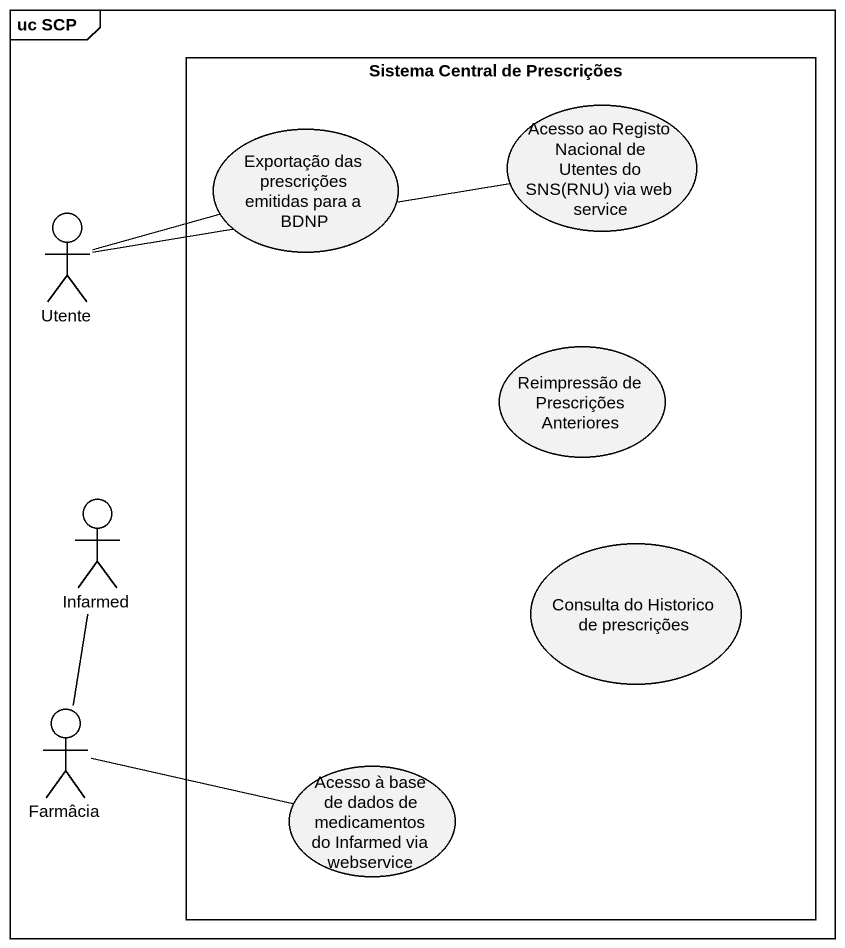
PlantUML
@startuml
mainframe uc SCP
rectangle "Sistema Central de Prescrições" as Sistema_Central_de {
  usecase "Exportação das prescrições emitidas para a BDNP" as Exportação_das_prescrições
  usecase "Acesso ao Registo Nacional de Utentes do SNS(RNU) via web service" as Acesso_ao_Registo_Nacional
  usecase "Reimpressão de Prescrições Anteriores" as Reimpressão_de_Prescrições
  usecase "Consulta do Historico de prescrições" as Consulta_do_Historico_de
  usecase "Acesso à base de dados de medicamentos do Infarmed via webservice" as Acesso_à_base_de_dados_de
}
actor Utente
actor Infarmed
actor Farmâcia
Utente -right- Exportação_das_prescrições
Utente -right- Acesso_ao_Registo_Nacional
Farmâcia -up- Infarmed
Acesso_à_base_de_dados_de -left- Farmâcia
@enduml
